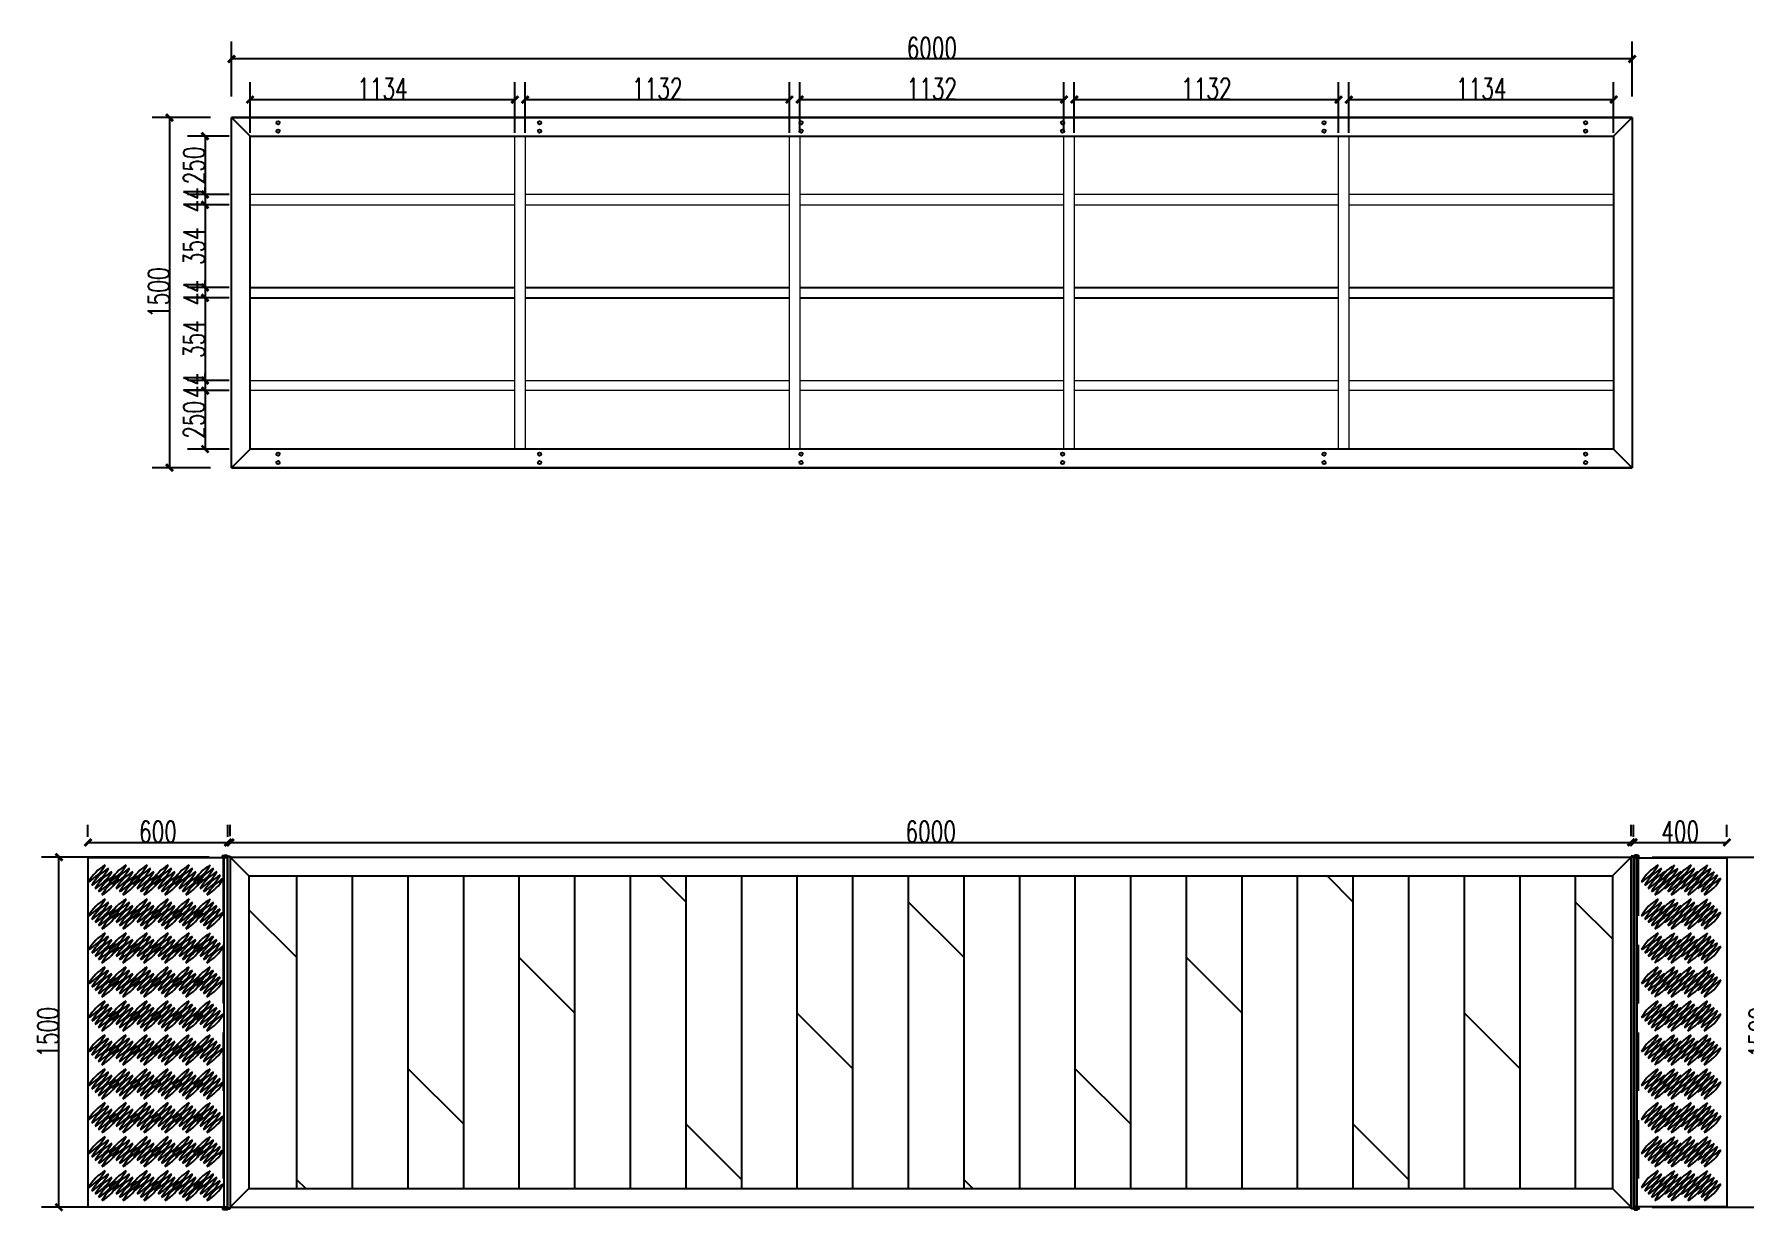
# Model space of a CAD drawing. Header units: millimetres. Extents: x -1612139 to -1305911, y 1295947 to 1536160.
# Drawn here: x -1576539 to -1569213, y 1295947 to 1300993 of the extents above; entities that cross this region are included whole.
import ezdxf

# ---------------------------------------------------------------- set-up
doc = ezdxf.new("R2010")
doc.units = ezdxf.units.MM
doc.header["$LTSCALE"] = 1000
doc.linetypes.add('DASHED2', pattern=[0.375, 0.25, -0.125])
doc.layers.get('0').update_dxf_attribs({"linetype": 'CONTINUOUS'})
doc.layers.get('DEFPOINTS').update_dxf_attribs({"linetype": 'CONTINUOUS'})
doc.layers.add('W-STEEL_FRAME钢架', color=3, linetype='CONTINUOUS')
doc.layers.add('木地板', color=32, linetype='CONTINUOUS')
doc.styles.get("Standard").update_dxf_attribs({"font": 'simplex.shx', "width": 0.7, "bigfont": 'gbcbig.shx'})
doc.dimstyles.new('W__30', dxfattribs={"dimtxt": 90, "dimasz": 30, "dimexe": 75, "dimexo": 90, "dimgap": 2, "dimtad": 1, "dimdec": 0, "dimzin": 0, "dimdsep": 46, "dimtxsty": 'Standard', "dimblk": 'ARCHTICK', "dimcen": 0.09, "dimclrd": 1, "dimclre": 1, "dimclrt": 2, "dimadec": 0, "dimazin": 0, "dimtfac": 1, "dimtdec": 0, "dimtix": 1, "dimtmove": 2, "dimatfit": 3, "dimldrblk": 'ARCHTICK', "dimfxl": 1, "dimtolj": 1, "dimtzin": 0, "dimarcsym": 0})

# ---------------------------------------------------------------- blocks, each defined once
blk = doc.blocks.new('_ARCHTICK')
at = {"color": 0, "linetype": 'ByBlock', "const_width": 0.4}
blk.add_lwpolyline([(-0.5, -0.5), (0.5, 0.5)], dxfattribs=at)
blk = doc.blocks.new('*D69')
at = {"layer": 'DEFPOINTS', "color": 0, "transparency": 16777216}
for p in [(-1576433.2, 1297466.5), (-1575699.4, 1297466.5), (-1575699.4, 1295966.5)]:
    blk.add_point(p, dxfattribs=at)
at = {"layer": 'W-STEEL_FRAME钢架', "color": 1, "lineweight": -2, "transparency": 16777216}
for p, q in [((-1575789.4, 1297466.5), (-1576508.2, 1297466.5)), ((-1576433.2, 1295966.5), (-1576433.2, 1297466.5)), ((-1575789.4, 1295966.5), (-1576508.2, 1295966.5))]:
    blk.add_line(p, q, dxfattribs=at)
at = {"layer": 'W-STEEL_FRAME钢架', "color": 1, "lineweight": -2, "transparency": 16777216, "xscale": 30, "yscale": 30, "zscale": 30}
for p, rotation in [((-1576433.2, 1297466.5), 90), ((-1576433.2, 1295966.5), 270)]:
    blk.add_blockref('_ARCHTICK', p, dxfattribs=dict(at, rotation=rotation))
at = {"layer": 'W-STEEL_FRAME钢架', "color": 2, "transparency": 16777216, "insert": (-1576480.2, 1296716.5), "char_height": 90, "attachment_point": 5, "rotation": 90}
blk.add_mtext('\\A1;1500', dxfattribs=at)
blk = doc.blocks.new('*U21')
at = {"color": 8, "linetype": 'Continuous'}
for p, q in [((-1.3, 2.4), (-2.7, 1.2)), ((0, 1.9), (0, -1.9)), ((-1.3, -2.4), (-2.7, -1.2))]:
    blk.add_line(p, q, dxfattribs=at)
at = {"color": 7, "linetype": 'Continuous'}
for p, q in [((24, 1.9), (0, 1.9)), ((0, 0), (25.6, 0)), ((24, 1.9), (24, 0)), ((25.6, -1.9), (25.6, 0)), ((0, -1.9), (25.6, -1.9))]:
    blk.add_line(p, q, dxfattribs=at)
for centre, radius, start, end in [((-4.1, 0), 3.7, 41.31782, 318.68218), ((-4.1, 0), 1.85, 41.31782, 318.68218), ((0, 3.6), 3.59, 221.31782, 270), ((0, -3.6), 3.59, 90, 138.68218), ((0, 3.6), 1.74, 221.31782, 270), ((0, -3.6), 1.74, 90, 138.68218)]:
    blk.add_arc(centre, radius, start, end, dxfattribs=at)
blk = doc.blocks.new('*D70')
at = {"layer": 'DEFPOINTS', "color": 0, "transparency": 16777216}
for p in [(-1575709.4, 1297529.8), (-1576309.4, 1297463.5), (-1575709.4, 1297463.5)]:
    blk.add_point(p, dxfattribs=at)
at = {"layer": 'W-STEEL_FRAME钢架', "color": 1, "lineweight": -2, "transparency": 16777216}
for p, q in [((-1576309.4, 1297553.5), (-1576309.4, 1297604.8)), ((-1575709.4, 1297553.5), (-1575709.4, 1297604.8)), ((-1576309.4, 1297529.8), (-1575709.4, 1297529.8))]:
    blk.add_line(p, q, dxfattribs=at)
at = {"layer": 'W-STEEL_FRAME钢架', "color": 1, "lineweight": -2, "transparency": 16777216, "xscale": 30, "yscale": 30, "zscale": 30, "rotation": 180}
blk.add_blockref('_ARCHTICK', (-1576309.4, 1297529.8), dxfattribs=at)
at = {"layer": 'W-STEEL_FRAME钢架', "color": 1, "lineweight": -2, "transparency": 16777216, "xscale": 30, "yscale": 30, "zscale": 30}
blk.add_blockref('_ARCHTICK', (-1575709.4, 1297529.8), dxfattribs=at)
at = {"layer": 'W-STEEL_FRAME钢架', "color": 2, "transparency": 16777216, "insert": (-1576009.4, 1297576.8), "char_height": 90, "attachment_point": 5}
blk.add_mtext('\\A1;600', dxfattribs=at)
blk = doc.blocks.new('*D37')
at = {"layer": 'DEFPOINTS', "color": 0, "transparency": 16777216}
for p in [(-1569699.4, 1297466.5), (-1569103.2, 1297466.5), (-1569699.4, 1295966.5)]:
    blk.add_point(p, dxfattribs=at)
at = {"layer": 'W-STEEL_FRAME钢架', "color": 1, "lineweight": -2, "transparency": 16777216}
for p, q in [((-1569609.4, 1297466.5), (-1569028.2, 1297466.5)), ((-1569103.2, 1295966.5), (-1569103.2, 1297466.5)), ((-1569609.4, 1295966.5), (-1569028.2, 1295966.5))]:
    blk.add_line(p, q, dxfattribs=at)
at = {"layer": 'W-STEEL_FRAME钢架', "color": 1, "lineweight": -2, "transparency": 16777216, "xscale": 30, "yscale": 30, "zscale": 30}
for p, rotation in [((-1569103.2, 1297466.5), 90), ((-1569103.2, 1295966.5), 270)]:
    blk.add_blockref('_ARCHTICK', p, dxfattribs=dict(at, rotation=rotation))
at = {"layer": 'W-STEEL_FRAME钢架', "color": 2, "transparency": 16777216, "insert": (-1569150.2, 1296716.5), "char_height": 90, "attachment_point": 5, "rotation": 90}
blk.add_mtext('\\A1;1500', dxfattribs=at)
blk = doc.blocks.new('*D71')
at = {"layer": 'DEFPOINTS', "color": 0, "transparency": 16777216}
for p in [(-1569699.4, 1297529.8), (-1575699.4, 1297466.5), (-1569699.4, 1297466.5)]:
    blk.add_point(p, dxfattribs=at)
at = {"layer": 'W-STEEL_FRAME钢架', "color": 1, "lineweight": -2, "transparency": 16777216}
for p, q in [((-1575699.4, 1297556.5), (-1575699.4, 1297604.8)), ((-1569699.4, 1297556.5), (-1569699.4, 1297604.8)), ((-1575699.4, 1297529.8), (-1569699.4, 1297529.8))]:
    blk.add_line(p, q, dxfattribs=at)
at = {"layer": 'W-STEEL_FRAME钢架', "color": 1, "lineweight": -2, "transparency": 16777216, "xscale": 30, "yscale": 30, "zscale": 30, "rotation": 180}
blk.add_blockref('_ARCHTICK', (-1575699.4, 1297529.8), dxfattribs=at)
at = {"layer": 'W-STEEL_FRAME钢架', "color": 1, "lineweight": -2, "transparency": 16777216, "xscale": 30, "yscale": 30, "zscale": 30}
blk.add_blockref('_ARCHTICK', (-1569699.4, 1297529.8), dxfattribs=at)
at = {"layer": 'W-STEEL_FRAME钢架', "color": 2, "transparency": 16777216, "insert": (-1572699.4, 1297576.8), "char_height": 90, "attachment_point": 5}
blk.add_mtext('\\A1;6000', dxfattribs=at)
blk = doc.blocks.new('*D72')
at = {"layer": 'DEFPOINTS', "color": 0, "transparency": 16777216}
for p in [(-1569289.4, 1297529.8), (-1569689.4, 1297463.5), (-1569289.4, 1297463.5)]:
    blk.add_point(p, dxfattribs=at)
at = {"layer": 'W-STEEL_FRAME钢架', "color": 1, "lineweight": -2, "transparency": 16777216}
for p, q in [((-1569689.4, 1297553.5), (-1569689.4, 1297604.8)), ((-1569289.4, 1297553.5), (-1569289.4, 1297604.8)), ((-1569689.4, 1297529.8), (-1569289.4, 1297529.8))]:
    blk.add_line(p, q, dxfattribs=at)
at = {"layer": 'W-STEEL_FRAME钢架', "color": 1, "lineweight": -2, "transparency": 16777216, "xscale": 30, "yscale": 30, "zscale": 30, "rotation": 180}
blk.add_blockref('_ARCHTICK', (-1569689.4, 1297529.8), dxfattribs=at)
at = {"layer": 'W-STEEL_FRAME钢架', "color": 1, "lineweight": -2, "transparency": 16777216, "xscale": 30, "yscale": 30, "zscale": 30}
blk.add_blockref('_ARCHTICK', (-1569289.4, 1297529.8), dxfattribs=at)
at = {"layer": 'W-STEEL_FRAME钢架', "color": 2, "transparency": 16777216, "insert": (-1569489.4, 1297576.8), "char_height": 90, "attachment_point": 5}
blk.add_mtext('\\A1;400', dxfattribs=at)
blk = doc.blocks.new('*D46')
at = {"layer": 'DEFPOINTS', "color": 0, "transparency": 16777216}
for p in [(-1574480.6, 1300713.1), (-1575614.6, 1300480.8), (-1574480.6, 1300480.8)]:
    blk.add_point(p, dxfattribs=at)
at = {"layer": 'W-STEEL_FRAME钢架', "color": 1, "lineweight": -2, "transparency": 16777216}
for p, q in [((-1575614.6, 1300570.8), (-1575614.6, 1300788.1)), ((-1574480.6, 1300570.8), (-1574480.6, 1300788.1)), ((-1575614.6, 1300713.1), (-1574480.6, 1300713.1))]:
    blk.add_line(p, q, dxfattribs=at)
at = {"layer": 'W-STEEL_FRAME钢架', "color": 1, "lineweight": -2, "transparency": 16777216, "xscale": 30, "yscale": 30, "zscale": 30, "rotation": 180}
blk.add_blockref('_ARCHTICK', (-1575614.6, 1300713.1), dxfattribs=at)
at = {"layer": 'W-STEEL_FRAME钢架', "color": 1, "lineweight": -2, "transparency": 16777216, "xscale": 30, "yscale": 30, "zscale": 30}
blk.add_blockref('_ARCHTICK', (-1574480.6, 1300713.1), dxfattribs=at)
at = {"layer": 'W-STEEL_FRAME钢架', "color": 2, "transparency": 16777216, "insert": (-1575047.6, 1300760.1), "char_height": 90, "attachment_point": 5}
blk.add_mtext('\\A1;1134', dxfattribs=at)
blk = doc.blocks.new('*D47')
at = {"layer": 'DEFPOINTS', "color": 0, "transparency": 16777216}
for p in [(-1573304.6, 1300713.1), (-1574436.6, 1300480.8), (-1573304.6, 1300480.8)]:
    blk.add_point(p, dxfattribs=at)
at = {"layer": 'W-STEEL_FRAME钢架', "color": 1, "lineweight": -2, "transparency": 16777216}
for p, q in [((-1574436.6, 1300570.8), (-1574436.6, 1300788.1)), ((-1573304.6, 1300570.8), (-1573304.6, 1300788.1)), ((-1574436.6, 1300713.1), (-1573304.6, 1300713.1))]:
    blk.add_line(p, q, dxfattribs=at)
at = {"layer": 'W-STEEL_FRAME钢架', "color": 1, "lineweight": -2, "transparency": 16777216, "xscale": 30, "yscale": 30, "zscale": 30, "rotation": 180}
blk.add_blockref('_ARCHTICK', (-1574436.6, 1300713.1), dxfattribs=at)
at = {"layer": 'W-STEEL_FRAME钢架', "color": 1, "lineweight": -2, "transparency": 16777216, "xscale": 30, "yscale": 30, "zscale": 30}
blk.add_blockref('_ARCHTICK', (-1573304.6, 1300713.1), dxfattribs=at)
at = {"layer": 'W-STEEL_FRAME钢架', "color": 2, "transparency": 16777216, "insert": (-1573870.6, 1300760.1), "char_height": 90, "attachment_point": 5}
blk.add_mtext('\\A1;1132', dxfattribs=at)
blk = doc.blocks.new('*D48')
at = {"layer": 'DEFPOINTS', "color": 0, "transparency": 16777216}
for p in [(-1572128.6, 1300713.1), (-1573260.6, 1300480.8), (-1572128.6, 1300480.8)]:
    blk.add_point(p, dxfattribs=at)
at = {"layer": 'W-STEEL_FRAME钢架', "color": 1, "lineweight": -2, "transparency": 16777216}
for p, q in [((-1573260.6, 1300570.8), (-1573260.6, 1300788.1)), ((-1572128.6, 1300570.8), (-1572128.6, 1300788.1)), ((-1573260.6, 1300713.1), (-1572128.6, 1300713.1))]:
    blk.add_line(p, q, dxfattribs=at)
at = {"layer": 'W-STEEL_FRAME钢架', "color": 1, "lineweight": -2, "transparency": 16777216, "xscale": 30, "yscale": 30, "zscale": 30, "rotation": 180}
blk.add_blockref('_ARCHTICK', (-1573260.6, 1300713.1), dxfattribs=at)
at = {"layer": 'W-STEEL_FRAME钢架', "color": 1, "lineweight": -2, "transparency": 16777216, "xscale": 30, "yscale": 30, "zscale": 30}
blk.add_blockref('_ARCHTICK', (-1572128.6, 1300713.1), dxfattribs=at)
at = {"layer": 'W-STEEL_FRAME钢架', "color": 2, "transparency": 16777216, "insert": (-1572694.6, 1300760.1), "char_height": 90, "attachment_point": 5}
blk.add_mtext('\\A1;1132', dxfattribs=at)
blk = doc.blocks.new('*D49')
at = {"layer": 'DEFPOINTS', "color": 0, "transparency": 16777216}
for p in [(-1570952.7, 1300713.1), (-1572084.6, 1300480.8), (-1570952.7, 1300480.2)]:
    blk.add_point(p, dxfattribs=at)
at = {"layer": 'W-STEEL_FRAME钢架', "color": 1, "lineweight": -2, "transparency": 16777216}
for p, q in [((-1572084.6, 1300570.8), (-1572084.6, 1300788.1)), ((-1570952.7, 1300570.2), (-1570952.7, 1300788.1)), ((-1572084.6, 1300713.1), (-1570952.7, 1300713.1))]:
    blk.add_line(p, q, dxfattribs=at)
at = {"layer": 'W-STEEL_FRAME钢架', "color": 1, "lineweight": -2, "transparency": 16777216, "xscale": 30, "yscale": 30, "zscale": 30, "rotation": 180}
blk.add_blockref('_ARCHTICK', (-1572084.6, 1300713.1), dxfattribs=at)
at = {"layer": 'W-STEEL_FRAME钢架', "color": 1, "lineweight": -2, "transparency": 16777216, "xscale": 30, "yscale": 30, "zscale": 30}
blk.add_blockref('_ARCHTICK', (-1570952.7, 1300713.1), dxfattribs=at)
at = {"layer": 'W-STEEL_FRAME钢架', "color": 2, "transparency": 16777216, "insert": (-1571518.6, 1300760.1), "char_height": 90, "attachment_point": 5}
blk.add_mtext('\\A1;1132', dxfattribs=at)
blk = doc.blocks.new('*D50')
at = {"layer": 'DEFPOINTS', "color": 0, "transparency": 16777216}
for p in [(-1569774.6, 1300713.1), (-1570908.7, 1300480.2), (-1569774.6, 1300480.8)]:
    blk.add_point(p, dxfattribs=at)
at = {"layer": 'W-STEEL_FRAME钢架', "color": 1, "lineweight": -2, "transparency": 16777216}
for p, q in [((-1570908.7, 1300570.2), (-1570908.7, 1300788.1)), ((-1569774.6, 1300570.8), (-1569774.6, 1300788.1)), ((-1570908.7, 1300713.1), (-1569774.6, 1300713.1))]:
    blk.add_line(p, q, dxfattribs=at)
at = {"layer": 'W-STEEL_FRAME钢架', "color": 1, "lineweight": -2, "transparency": 16777216, "xscale": 30, "yscale": 30, "zscale": 30, "rotation": 180}
blk.add_blockref('_ARCHTICK', (-1570908.7, 1300713.1), dxfattribs=at)
at = {"layer": 'W-STEEL_FRAME钢架', "color": 1, "lineweight": -2, "transparency": 16777216, "xscale": 30, "yscale": 30, "zscale": 30}
blk.add_blockref('_ARCHTICK', (-1569774.6, 1300713.1), dxfattribs=at)
at = {"layer": 'W-STEEL_FRAME钢架', "color": 2, "transparency": 16777216, "insert": (-1570341.6, 1300760.1), "char_height": 90, "attachment_point": 5}
blk.add_mtext('\\A1;1134', dxfattribs=at)
blk = doc.blocks.new('*D84')
at = {"layer": 'DEFPOINTS', "color": 0, "transparency": 16777216}
for p in [(-1575694.6, 1300887.2), (-1575694.6, 1300635.8), (-1569694.6, 1300635.8)]:
    blk.add_point(p, dxfattribs=at)
at = {"layer": 'W-STEEL_FRAME钢架', "color": 1, "lineweight": -2, "transparency": 16777216}
for p, q in [((-1575694.6, 1300725.8), (-1575694.6, 1300962.2)), ((-1569694.6, 1300725.8), (-1569694.6, 1300962.2)), ((-1569694.6, 1300887.2), (-1575694.6, 1300887.2))]:
    blk.add_line(p, q, dxfattribs=at)
at = {"layer": 'W-STEEL_FRAME钢架', "color": 1, "lineweight": -2, "transparency": 16777216, "xscale": 30, "yscale": 30, "zscale": 30, "rotation": 180}
blk.add_blockref('_ARCHTICK', (-1575694.6, 1300887.2), dxfattribs=at)
at = {"layer": 'W-STEEL_FRAME钢架', "color": 1, "lineweight": -2, "transparency": 16777216, "xscale": 30, "yscale": 30, "zscale": 30}
blk.add_blockref('_ARCHTICK', (-1569694.6, 1300887.2), dxfattribs=at)
at = {"layer": 'W-STEEL_FRAME钢架', "color": 2, "transparency": 16777216, "insert": (-1572694.6, 1300934.2), "char_height": 90, "attachment_point": 5}
blk.add_mtext('\\A1;6000', dxfattribs=at)
blk = doc.blocks.new('*D51')
at = {"color": 1, "lineweight": -2, "transparency": 16777216}
for p, q in [((-1575704.6, 1300555.8), (-1575882.7, 1300555.8)), ((-1575807.7, 1300555.8), (-1575807.7, 1300305.8)), ((-1575704.6, 1300305.8), (-1575882.7, 1300305.8))]:
    blk.add_line(p, q, dxfattribs=at)
at = {"layer": 'DEFPOINTS', "color": 0, "transparency": 16777216}
for p in [(-1575614.6, 1300555.8), (-1575807.7, 1300305.8), (-1575614.6, 1300305.8)]:
    blk.add_point(p, dxfattribs=at)
at = {"color": 1, "lineweight": -2, "transparency": 16777216, "xscale": 30, "yscale": 30, "zscale": 30}
for p, rotation in [((-1575807.7, 1300555.8), 90), ((-1575807.7, 1300305.8), 270)]:
    blk.add_blockref('_ARCHTICK', p, dxfattribs=dict(at, rotation=rotation))
at = {"color": 2, "transparency": 16777216, "insert": (-1575854.7, 1300430.8), "char_height": 90, "attachment_point": 5, "rotation": 90}
blk.add_mtext('\\A1;250', dxfattribs=at)
blk = doc.blocks.new('*D52')
at = {"color": 1, "lineweight": -2, "transparency": 16777216}
for p, q in [((-1575807.7, 1300305.8), (-1575807.7, 1300335.8)), ((-1575704.6, 1300305.8), (-1575882.7, 1300305.8)), ((-1575704.6, 1300261.8), (-1575882.7, 1300261.8)), ((-1575807.7, 1300305.8), (-1575807.7, 1300261.8)), ((-1575807.7, 1300261.8), (-1575807.7, 1300231.8))]:
    blk.add_line(p, q, dxfattribs=at)
at = {"layer": 'DEFPOINTS', "color": 0, "transparency": 16777216}
for p in [(-1575807.7, 1300261.8), (-1575614.6, 1300305.8), (-1575614.6, 1300261.8)]:
    blk.add_point(p, dxfattribs=at)
at = {"color": 1, "lineweight": -2, "transparency": 16777216, "xscale": 30, "yscale": 30, "zscale": 30}
for p, rotation in [((-1575807.7, 1300305.8), 270), ((-1575807.7, 1300261.8), 90)]:
    blk.add_blockref('_ARCHTICK', p, dxfattribs=dict(at, rotation=rotation))
at = {"color": 2, "transparency": 16777216, "insert": (-1575854.7, 1300283.8), "char_height": 90, "attachment_point": 5, "rotation": 90}
blk.add_mtext('\\A1;44', dxfattribs=at)
blk = doc.blocks.new('*D53')
at = {"color": 1, "lineweight": -2, "transparency": 16777216}
for p, q in [((-1575704.6, 1300261.8), (-1575882.7, 1300261.8)), ((-1575807.7, 1300261.8), (-1575807.7, 1299907.8)), ((-1575704.6, 1299907.8), (-1575882.7, 1299907.8))]:
    blk.add_line(p, q, dxfattribs=at)
at = {"layer": 'DEFPOINTS', "color": 0, "transparency": 16777216}
for p in [(-1575614.6, 1300261.8), (-1575807.7, 1299907.8), (-1575614.6, 1299907.8)]:
    blk.add_point(p, dxfattribs=at)
at = {"color": 1, "lineweight": -2, "transparency": 16777216, "xscale": 30, "yscale": 30, "zscale": 30}
for p, rotation in [((-1575807.7, 1300261.8), 90), ((-1575807.7, 1299907.8), 270)]:
    blk.add_blockref('_ARCHTICK', p, dxfattribs=dict(at, rotation=rotation))
at = {"color": 2, "transparency": 16777216, "insert": (-1575854.7, 1300084.8), "char_height": 90, "attachment_point": 5, "rotation": 90}
blk.add_mtext('\\A1;354', dxfattribs=at)
blk = doc.blocks.new('*D54')
at = {"color": 1, "lineweight": -2, "transparency": 16777216}
for p, q in [((-1575704.6, 1299907.8), (-1575882.7, 1299907.8)), ((-1575807.7, 1299907.8), (-1575807.7, 1299937.8)), ((-1575807.7, 1299907.8), (-1575807.7, 1299863.8)), ((-1575704.6, 1299863.8), (-1575882.7, 1299863.8)), ((-1575807.7, 1299863.8), (-1575807.7, 1299833.8))]:
    blk.add_line(p, q, dxfattribs=at)
at = {"layer": 'DEFPOINTS', "color": 0, "transparency": 16777216}
for p in [(-1575614.6, 1299907.8), (-1575807.7, 1299863.8), (-1575614.6, 1299863.8)]:
    blk.add_point(p, dxfattribs=at)
at = {"color": 1, "lineweight": -2, "transparency": 16777216, "xscale": 30, "yscale": 30, "zscale": 30}
for p, rotation in [((-1575807.7, 1299907.8), 270), ((-1575807.7, 1299863.8), 90)]:
    blk.add_blockref('_ARCHTICK', p, dxfattribs=dict(at, rotation=rotation))
at = {"color": 2, "transparency": 16777216, "insert": (-1575854.7, 1299885.8), "char_height": 90, "attachment_point": 5, "rotation": 90}
blk.add_mtext('\\A1;44', dxfattribs=at)
blk = doc.blocks.new('*D55')
at = {"color": 1, "lineweight": -2, "transparency": 16777216}
for p, q in [((-1575704.6, 1299863.8), (-1575882.7, 1299863.8)), ((-1575807.7, 1299863.8), (-1575807.7, 1299509.8)), ((-1575704.6, 1299509.8), (-1575882.7, 1299509.8))]:
    blk.add_line(p, q, dxfattribs=at)
at = {"layer": 'DEFPOINTS', "color": 0, "transparency": 16777216}
for p in [(-1575614.6, 1299863.8), (-1575807.7, 1299509.8), (-1575614.6, 1299509.8)]:
    blk.add_point(p, dxfattribs=at)
at = {"color": 1, "lineweight": -2, "transparency": 16777216, "xscale": 30, "yscale": 30, "zscale": 30}
for p, rotation in [((-1575807.7, 1299863.8), 90), ((-1575807.7, 1299509.8), 270)]:
    blk.add_blockref('_ARCHTICK', p, dxfattribs=dict(at, rotation=rotation))
at = {"color": 2, "transparency": 16777216, "insert": (-1575854.7, 1299686.8), "char_height": 90, "attachment_point": 5, "rotation": 90}
blk.add_mtext('\\A1;354', dxfattribs=at)
blk = doc.blocks.new('*D56')
at = {"color": 1, "lineweight": -2, "transparency": 16777216}
for p, q in [((-1575807.7, 1299509.8), (-1575807.7, 1299539.8)), ((-1575704.6, 1299509.8), (-1575882.7, 1299509.8)), ((-1575704.6, 1299465.8), (-1575882.7, 1299465.8)), ((-1575807.7, 1299509.8), (-1575807.7, 1299465.8)), ((-1575807.7, 1299465.8), (-1575807.7, 1299435.8))]:
    blk.add_line(p, q, dxfattribs=at)
at = {"layer": 'DEFPOINTS', "color": 0, "transparency": 16777216}
for p in [(-1575807.7, 1299465.8), (-1575614.6, 1299509.8), (-1575614.6, 1299465.8)]:
    blk.add_point(p, dxfattribs=at)
at = {"color": 1, "lineweight": -2, "transparency": 16777216, "xscale": 30, "yscale": 30, "zscale": 30}
for p, rotation in [((-1575807.7, 1299509.8), 270), ((-1575807.7, 1299465.8), 90)]:
    blk.add_blockref('_ARCHTICK', p, dxfattribs=dict(at, rotation=rotation))
at = {"color": 2, "transparency": 16777216, "insert": (-1575854.7, 1299487.8), "char_height": 90, "attachment_point": 5, "rotation": 90}
blk.add_mtext('\\A1;44', dxfattribs=at)
blk = doc.blocks.new('*D35')
at = {"color": 1, "lineweight": -2, "transparency": 16777216}
for p, q in [((-1575704.6, 1299465.8), (-1575882.7, 1299465.8)), ((-1575807.7, 1299465.8), (-1575807.7, 1299215.8)), ((-1575704.6, 1299215.8), (-1575882.7, 1299215.8))]:
    blk.add_line(p, q, dxfattribs=at)
at = {"layer": 'DEFPOINTS', "color": 0, "transparency": 16777216}
for p in [(-1575614.6, 1299465.8), (-1575807.7, 1299215.8), (-1575614.6, 1299215.8)]:
    blk.add_point(p, dxfattribs=at)
at = {"color": 1, "lineweight": -2, "transparency": 16777216, "xscale": 30, "yscale": 30, "zscale": 30}
for p, rotation in [((-1575807.7, 1299465.8), 90), ((-1575807.7, 1299215.8), 270)]:
    blk.add_blockref('_ARCHTICK', p, dxfattribs=dict(at, rotation=rotation))
at = {"color": 2, "transparency": 16777216, "insert": (-1575854.7, 1299340.8), "char_height": 90, "attachment_point": 5, "rotation": 90}
blk.add_mtext('\\A1;250', dxfattribs=at)
blk = doc.blocks.new('*D57')
at = {"color": 1, "lineweight": -2, "transparency": 16777216}
for p, q in [((-1575784.6, 1300635.8), (-1576034.5, 1300635.8)), ((-1575959.5, 1300635.8), (-1575959.5, 1299135.8)), ((-1575784.6, 1299135.8), (-1576034.5, 1299135.8))]:
    blk.add_line(p, q, dxfattribs=at)
at = {"layer": 'DEFPOINTS', "color": 0, "transparency": 16777216}
for p in [(-1575694.6, 1300635.8), (-1575959.5, 1299135.8), (-1575694.6, 1299135.8)]:
    blk.add_point(p, dxfattribs=at)
at = {"color": 1, "lineweight": -2, "transparency": 16777216, "xscale": 30, "yscale": 30, "zscale": 30}
for p, rotation in [((-1575959.5, 1300635.8), 90), ((-1575959.5, 1299135.8), 270)]:
    blk.add_blockref('_ARCHTICK', p, dxfattribs=dict(at, rotation=rotation))
at = {"color": 2, "transparency": 16777216, "insert": (-1576006.5, 1299885.8), "char_height": 90, "attachment_point": 5, "rotation": 90}
blk.add_mtext('\\A1;1500', dxfattribs=at)
blk = doc.blocks.new('*U27')
for centre, start, end in [((175.1, 0), 164.06078, 195.93922), ((-175.1, 0), 344.06078, 15.93922)]:
    blk.add_arc(centre, 182.1, start, end)
blk = doc.blocks.new('*U28')
at = {"color": 0, "linetype": 'ByBlock', "lineweight": -2, "transparency": 16777216}
for p in [(0, 0), (20, 0), (40, 0), (60, 0), (80, 0)]:
    blk.add_blockref('*U27', p, dxfattribs=at)
blk = doc.blocks.new('*U29')
at = {"rotation": 135.0000000003769}
blk.add_blockref('*U28', (28.3, -28.3), dxfattribs=at)
blk = doc.blocks.new('*U30')
at = {"color": 0, "linetype": 'ByBlock', "lineweight": -2, "transparency": 16777216}
for p in [(-450, 1309.6), (-360, 1309.6), (-270, 1309.6), (-180, 1309.6), (-90, 1309.6), (0, 1309.6), (-450, 1164.1), (-360, 1164.1), (-270, 1164.1), (-180, 1164.1), (-90, 1164.1), (0, 1164.1), (-450, 1018.6), (-360, 1018.6), (-270, 1018.6), (-180, 1018.6), (-90, 1018.6), (0, 1018.6), (-450, 873), (-360, 873), (-270, 873), (-180, 873), (-90, 873), (0, 873), (-450, 727.5), (-360, 727.5), (-270, 727.5), (-180, 727.5), (-90, 727.5), (0, 727.5), (-450, 582), (-360, 582), (-270, 582), (-180, 582), (-90, 582), (0, 582), (-450, 436.5), (-360, 436.5), (-270, 436.5), (-180, 436.5), (-90, 436.5), (0, 436.5), (-450, 291), (-360, 291), (-270, 291), (-180, 291), (-90, 291), (0, 291), (-450, 145.5), (-360, 145.5), (-270, 145.5), (-180, 145.5), (-90, 145.5), (0, 145.5), (-450, 0), (-360, 0), (-270, 0), (-180, 0), (-90, 0), (0, 0)]:
    blk.add_blockref('*U29', p, dxfattribs=at)
blk = doc.blocks.new('*U33')
at = {"color": 0, "linetype": 'ByBlock', "lineweight": -2, "transparency": 16777216}
for p in [(0, 654.8), (0, 509.3), (0, 363.8), (0, 218.3), (0, 72.8), (0, -72.8), (0, -218.3), (0, -363.8), (0, -509.3), (0, -654.8)]:
    blk.add_blockref('*U29', p, dxfattribs=at)
blk = doc.blocks.new('*U34')
at = {"color": 0, "linetype": 'ByBlock', "lineweight": -2, "transparency": 16777216}
for p in [(-212.3, 0), (-141.6, 0), (-70.8, 0), (0, 0)]:
    blk.add_blockref('*U33', p, dxfattribs=at)

msp = doc.modelspace()

# ---------------------------------------------------------------- hatches: boundary and pattern name
at = {"layer": '木地板', "ltscale": 500}
h = msp.add_hatch(dxfattribs=at)
h.set_pattern_fill('DOLMIT', color=256, scale=300, angle=90, style=0)
h.set_pattern_definition([(90, (-1643755.52, 1272985.78), (-238.1226, 1e-14), []), (135, (-1643755.5, 1272985.8), (-476.245, -476.245), [336.756, -673.512])])
h.paths.add_polyline_path([(-1575619.4, 1297386.5), (-1575619.4, 1296046.5), (-1569779.4, 1296046.5), (-1569779.4, 1297386.5)])

# ---------------------------------------------------------------- linework, layer by layer
at = {"color": 3}
for p, q in [((-1575694.6, 1300635.8), (-1569694.6, 1300635.8)), ((-1575694.6, 1299135.8), (-1575694.6, 1300635.8)), ((-1575614.6, 1300555.8), (-1575694.6, 1300635.8)), ((-1569694.6, 1300635.8), (-1575694.6, 1300635.8)), ((-1569774.6, 1300555.8), (-1569694.6, 1300635.8)), ((-1569694.6, 1300635.8), (-1569694.6, 1299135.8)), ((-1575614.6, 1300555.8), (-1569774.6, 1300555.8)), ((-1575614.6, 1299215.8), (-1575614.6, 1300555.8)), ((-1575614.6, 1300555.8), (-1569774.6, 1300555.8)), ((-1569774.6, 1300555.8), (-1569774.6, 1299215.8)), ((-1575614.6, 1299215.8), (-1575694.6, 1299135.8)), ((-1569774.6, 1299215.8), (-1575614.6, 1299215.8)), ((-1569774.6, 1299215.8), (-1575614.6, 1299215.8)), ((-1569774.6, 1299215.8), (-1569694.6, 1299135.8)), ((-1569694.6, 1299135.8), (-1575694.6, 1299135.8)), ((-1575694.6, 1299135.8), (-1569694.6, 1299135.8)), ((-1575699.4, 1297466.5), (-1569699.4, 1297466.5)), ((-1575699.4, 1297466.5), (-1575699.4, 1295966.5)), ((-1575699.4, 1297466.5), (-1575619.4, 1297386.5)), ((-1569779.4, 1297386.5), (-1569699.4, 1297466.5)), ((-1569699.4, 1295966.5), (-1569699.4, 1297466.5)), ((-1575619.4, 1297386.5), (-1569779.4, 1297386.5)), ((-1575699.4, 1295966.5), (-1575619.4, 1296046.5)), ((-1575619.4, 1296046.5), (-1569779.4, 1296046.5)), ((-1569779.4, 1296046.5), (-1569699.4, 1295966.5)), ((-1575699.4, 1295966.5), (-1569699.4, 1295966.5))]:
    msp.add_line(p, q, dxfattribs=at)
at = {"color": 0, "lineweight": 5}
for p, q in [((-1574480.6, 1299215.8), (-1574480.6, 1300555.8)), ((-1574436.6, 1300555.8), (-1574436.6, 1299215.8)), ((-1573304.6, 1299215.8), (-1573304.6, 1300555.8)), ((-1573260.6, 1300555.8), (-1573260.6, 1299215.8)), ((-1572128.6, 1299215.8), (-1572128.6, 1300555.8)), ((-1572084.6, 1300555.8), (-1572084.6, 1299215.8)), ((-1570952.7, 1299215.2), (-1570952.7, 1300555.2)), ((-1570908.7, 1300555.2), (-1570908.7, 1299215.2)), ((-1574480.6, 1300305.8), (-1575614.6, 1300305.8)), ((-1575614.6, 1300261.8), (-1574480.6, 1300261.8)), ((-1573304.6, 1300305.8), (-1574436.6, 1300305.8)), ((-1574436.6, 1300261.8), (-1573304.6, 1300261.8)), ((-1572128.6, 1300305.8), (-1573260.6, 1300305.8)), ((-1573260.6, 1300261.8), (-1572128.6, 1300261.8)), ((-1570952.7, 1300305.8), (-1572084.6, 1300305.8)), ((-1572084.6, 1300261.8), (-1570952.7, 1300261.8)), ((-1569774.6, 1300305.8), (-1570908.7, 1300305.8)), ((-1570908.7, 1300261.8), (-1569774.6, 1300261.8)), ((-1575614.6, 1299509.8), (-1574480.6, 1299509.8)), ((-1574480.6, 1299465.8), (-1575614.6, 1299465.8)), ((-1574436.6, 1299509.8), (-1573304.6, 1299509.8)), ((-1573304.6, 1299465.8), (-1574436.6, 1299465.8)), ((-1573260.6, 1299509.8), (-1572128.6, 1299509.8)), ((-1572128.6, 1299465.8), (-1573260.6, 1299465.8)), ((-1572084.6, 1299509.8), (-1570952.7, 1299509.8)), ((-1570952.7, 1299465.8), (-1572084.6, 1299465.8)), ((-1570908.7, 1299509.8), (-1569774.6, 1299509.8)), ((-1569774.6, 1299465.8), (-1570908.7, 1299465.8))]:
    msp.add_line(p, q, dxfattribs=at)
for p, q in [((-1575614.6, 1299907.8), (-1574480.6, 1299907.8)), ((-1574436.6, 1299907.8), (-1573304.6, 1299907.8)), ((-1573260.6, 1299907.8), (-1572128.6, 1299907.8)), ((-1572084.6, 1299907.8), (-1570952.7, 1299907.8)), ((-1570908.7, 1299907.8), (-1569774.6, 1299907.8)), ((-1575614.6, 1299863.8), (-1574480.6, 1299863.8)), ((-1574436.6, 1299863.8), (-1573304.6, 1299863.8)), ((-1573260.6, 1299863.8), (-1572128.6, 1299863.8)), ((-1572084.6, 1299863.8), (-1570952.7, 1299863.8)), ((-1570908.7, 1299863.8), (-1569774.6, 1299863.8))]:
    msp.add_line(p, q)
at = {"color": 4}
for points in [[(-1575713.4, 1297475.5), (-1575713.4, 1295955.1), (-1575725.4, 1295955.1), (-1575725.4, 1297475.5)], [(-1569685.4, 1297475.5), (-1569685.4, 1295955.1), (-1569673.4, 1295955.1), (-1569673.4, 1297475.5)]]:
    msp.add_lwpolyline(points, close=True, dxfattribs=at)
for points in [[(-1576309.4, 1295968.5), (-1575709.4, 1295968.5), (-1575709.4, 1297463.5), (-1576309.4, 1297463.5)], [(-1569289.4, 1295968.5), (-1569689.4, 1295968.5), (-1569689.4, 1297463.5), (-1569289.4, 1297463.5)]]:
    msp.add_lwpolyline(points, close=True)
at = {"linetype": 'DASHED2'}
for points in [[(-1575729.4, 1295966.5), (-1575709.4, 1295966.5), (-1575709.4, 1297465.5), (-1575729.4, 1297465.5)], [(-1569669.4, 1295966.5), (-1569689.4, 1295966.5), (-1569689.4, 1297465.5), (-1569669.4, 1297465.5)]]:
    msp.add_lwpolyline(points, close=True, dxfattribs=at)
at = {"color": 3}
for points in [[(-1575619.4, 1297386.5), (-1575619.4, 1296046.5)], [(-1569779.4, 1297386.5), (-1569779.4, 1296046.5)]]:
    msp.add_lwpolyline(points, dxfattribs=at)
for centre in [(-1575494.7, 1300613.8), (-1574374.7, 1300613.8), (-1573254.7, 1300613.8), (-1572134.7, 1300613.8), (-1571014.7, 1300613.8), (-1569894.6, 1300613.8), (-1575494.7, 1300577.8), (-1574374.7, 1300577.8), (-1573254.7, 1300577.8), (-1572134.7, 1300577.8), (-1571014.7, 1300577.8), (-1569894.6, 1300577.8), (-1575494.7, 1299193.8), (-1575494.7, 1299157.8), (-1574374.7, 1299193.8), (-1574374.7, 1299157.8), (-1573254.7, 1299193.8), (-1573254.7, 1299157.8), (-1572134.7, 1299193.8), (-1572134.7, 1299157.8), (-1571014.7, 1299193.8), (-1571014.7, 1299157.8), (-1569894.6, 1299193.8), (-1569894.6, 1299157.8)]:
    msp.add_circle(centre, 7)

# ---------------------------------------------------------------- block references
at = {"xscale": -1, "rotation": 180}
msp.add_blockref('*U21', (-1575725.4, 1297469.9), dxfattribs=at)
at = {"rotation": 180}
msp.add_blockref('*U21', (-1569673.4, 1297469.9), dxfattribs=at)
at = {"color": 0}
msp.add_blockref('*U30', (-1575792.5, 1296059), dxfattribs=at)
for name, p in [('*U34', (-1569378.9, 1296713.8)), ('*U21', (-1575725.4, 1295961.3))]:
    msp.add_blockref(name, p)
at = {"xscale": -1}
msp.add_blockref('*U21', (-1569673.4, 1295961.3), dxfattribs=at)

# ---------------------------------------------------------------- dimensions: what is measured, and where the dimension line sits
for base, p1, p2, picture, middle in [((-1575959.5, 1299135.8), (-1575694.6, 1300635.8), (-1575694.6, 1299135.8), '*D57', (-1576006.5, 1299885.8)), ((-1575807.7, 1300305.8), (-1575614.6, 1300555.8), (-1575614.6, 1300305.8), '*D51', (-1575854.7, 1300430.8)), ((-1575807.7, 1300261.8), (-1575614.6, 1300305.8), (-1575614.6, 1300261.8), '*D52', (-1575854.7, 1300283.8)), ((-1575807.7, 1299907.8), (-1575614.6, 1300261.8), (-1575614.6, 1299907.8), '*D53', (-1575854.7, 1300084.8)), ((-1575807.7, 1299863.8), (-1575614.6, 1299907.8), (-1575614.6, 1299863.8), '*D54', (-1575854.7, 1299885.8)), ((-1575807.7, 1299509.8), (-1575614.6, 1299863.8), (-1575614.6, 1299509.8), '*D55', (-1575854.7, 1299686.8)), ((-1575807.7, 1299465.8), (-1575614.6, 1299509.8), (-1575614.6, 1299465.8), '*D56', (-1575854.7, 1299487.8)), ((-1575807.7, 1299215.8), (-1575614.6, 1299465.8), (-1575614.6, 1299215.8), '*D35', (-1575854.7, 1299340.8))]:
    dim = msp.add_linear_dim(base=base, p1=p1, p2=p2, angle=90, dimstyle='W__30')
    dim.commit()
    dim.dimension.update_dxf_attribs({"geometry": picture, "text_midpoint": middle})
at = {"layer": 'W-STEEL_FRAME钢架'}
for base, p1, p2, picture, middle in [((-1575694.6, 1300887.2), (-1569694.6, 1300635.8), (-1575694.6, 1300635.8), '*D84', (-1572694.6, 1300934.2)), ((-1574480.6, 1300713.1), (-1575614.6, 1300480.8), (-1574480.6, 1300480.8), '*D46', (-1575047.6, 1300760.1)), ((-1573304.6, 1300713.1), (-1574436.6, 1300480.8), (-1573304.6, 1300480.8), '*D47', (-1573870.6, 1300760.1)), ((-1572128.6, 1300713.1), (-1573260.6, 1300480.8), (-1572128.6, 1300480.8), '*D48', (-1572694.6, 1300760.1)), ((-1570952.7, 1300713.1), (-1572084.6, 1300480.8), (-1570952.7, 1300480.2), '*D49', (-1571518.6, 1300760.1)), ((-1569774.6, 1300713.1), (-1570908.7, 1300480.2), (-1569774.6, 1300480.8), '*D50', (-1570341.6, 1300760.1)), ((-1569699.4, 1297529.8), (-1575699.4, 1297466.5), (-1569699.4, 1297466.5), '*D71', (-1572699.4, 1297576.8)), ((-1569289.4, 1297529.8), (-1569689.4, 1297463.5), (-1569289.4, 1297463.5), '*D72', (-1569489.4, 1297576.8))]:
    dim = msp.add_linear_dim(base=base, p1=p1, p2=p2, dimstyle='W__30', dxfattribs=at)
    dim.commit()
    dim.dimension.update_dxf_attribs({"geometry": picture, "text_midpoint": middle})
dim = msp.add_aligned_dim(p1=(-1576309.4, 1297463.5), p2=(-1575709.4, 1297463.5), distance=66.4, dimstyle='W__30', dxfattribs=at)
dim.commit()
dim.dimension.update_dxf_attribs({"geometry": '*D70', "text_midpoint": (-1576009.4, 1297576.8)})
for base, p1, p2, picture, middle in [((-1576433.2, 1297466.5), (-1575699.4, 1295966.5), (-1575699.4, 1297466.5), '*D69', (-1576480.2, 1296716.5)), ((-1569103.2, 1297466.5), (-1569699.4, 1295966.5), (-1569699.4, 1297466.5), '*D37', (-1569150.2, 1296716.5))]:
    dim = msp.add_linear_dim(base=base, p1=p1, p2=p2, angle=90, dimstyle='W__30', dxfattribs=at)
    dim.commit()
    dim.dimension.update_dxf_attribs({"geometry": picture, "text_midpoint": middle})

doc.saveas('drawing.dxf')
